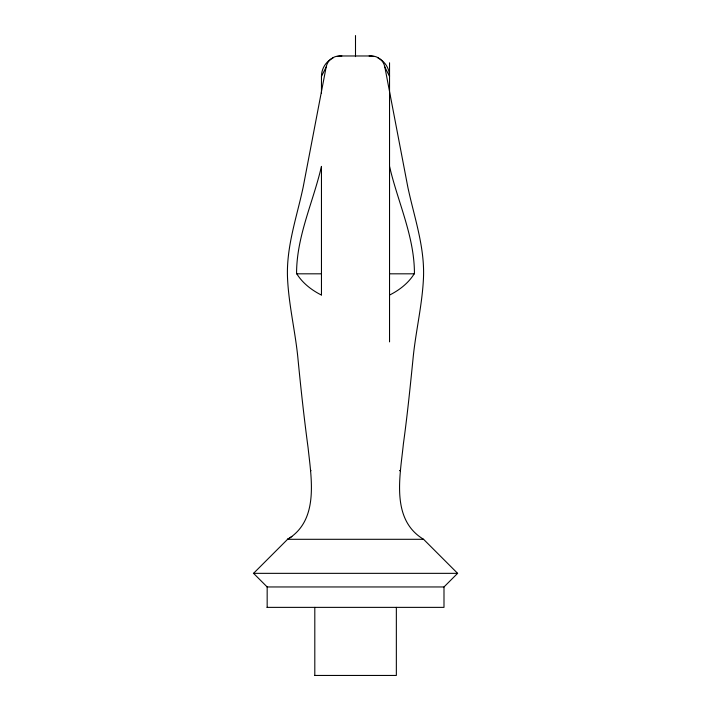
<?xml version="1.0" encoding="UTF-8"?>
<svg xmlns="http://www.w3.org/2000/svg" width="711" height="711" viewBox="0 0 711 711"><rect width="100%" height="100%" fill="white"/><g stroke="black" fill="none" stroke-linecap="round" stroke-linejoin="round"><path stroke-width="1.07" d="M377.976 57.991A20.423 20.423 0 0 1 389.539 76.397L384.838 66.994A13.616 13.616 0 0 0 371.471 55.973L339.529 55.973A13.616 13.616 0 0 0 326.162 66.994L303.099 187.482A562.543 562.543 0 0 1 300.078 200.609C293.767 226.498 286.044 252.681 287.608 279.627C289.03 306.494 295.554 332.757 298.042 359.517C300.904 389.006 304.148 418.45 308.094 447.806C311.391 478.85 319.203 520.274 287.591 539.302L253.551 573.342L267.167 586.957L267.167 607.372M321.461 93.008L321.461 76.397L326.162 66.994M310.485 471.224L310.956 470.353M267.007 586.957L443.993 586.957L457.608 573.342L423.578 539.302C390.543 519.474 400.142 476.059 403.386 443.877C407.261 415.837 410.123 387.673 412.958 359.517C415.446 332.757 421.97 306.494 423.392 279.627C424.956 252.681 417.233 226.498 410.922 200.609A562.543 562.543 0 0 1 407.901 187.482L384.838 66.994M287.591 539.302L291.883 536.494M321.461 273.815L296.567 273.815C296.451 236.523 313.178 202.155 321.461 166.392L321.461 294.932M389.539 273.815L414.433 273.815C414.549 236.523 397.822 202.155 389.539 166.392M287.422 539.302L423.578 539.302M253.392 573.342L457.608 573.342M267.007 607.372L443.993 607.372L443.993 586.957M314.653 675.45L396.347 675.45L396.347 607.372M399.902 470.504L400.506 471.206L400.044 470.353M389.539 62.781L389.539 341.884M355.5 35.55L355.5 56.613M314.804 607.372L314.804 675.45M321.363 295.021A75.348 50.685 0 0 1 296.763 273.753M414.237 273.753A75.348 50.685 0 0 1 389.637 295.021M369.116 55.973A20.423 20.423 0 0 1 373.657 56.48M321.461 76.397A20.423 20.423 0 0 1 333.024 57.991M337.343 56.48A20.423 20.423 0 0 1 341.884 55.973"/></g></svg>
